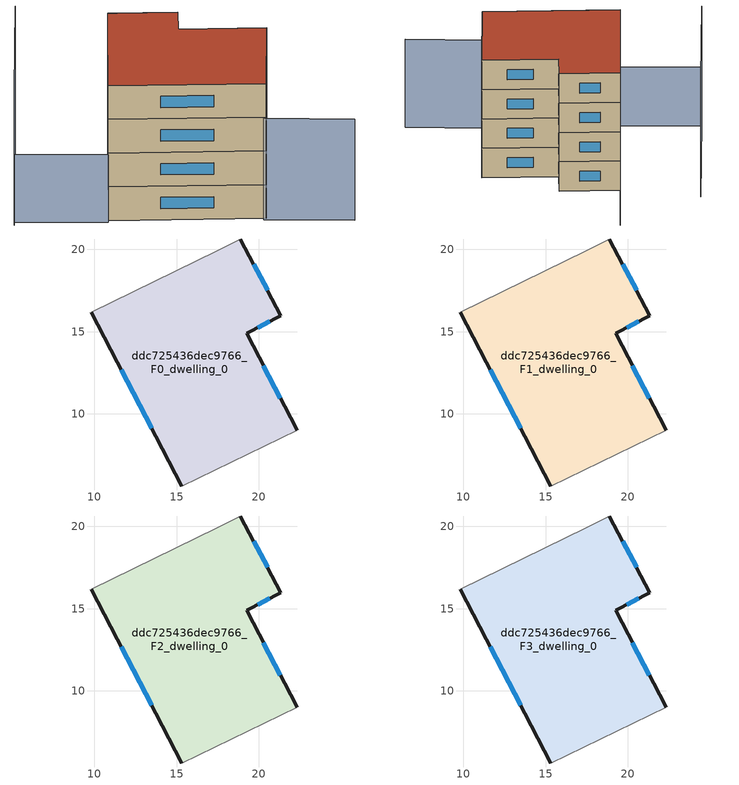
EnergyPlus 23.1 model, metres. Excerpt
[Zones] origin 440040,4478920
ddc725436dec9766_F0_dwelling_0
 floor ground (EU_floor_Construction): 18.88,20.62 21.34,15.97 19.25,14.89 22.32,9.02 15.33,5.63 9.83,16.17 17.47,19.91 z0
 wall outside (EU_wall_Construction): 22.32,9.02 19.25,14.89 21.34,15.97 18.88,20.62 / 9.83,16.17 15.33,5.63 z0:3
 wall adiabatic (EU_wall_Construction): 15.33,5.63 22.32,9.02 / 18.88,20.62 17.47,19.91 9.83,16.17 z0:3
 window (EU_Window_Construction): 19.94,15.25 20.65,15.61 / 21.3,10.96 20.27,12.94 / 11.65,12.67 13.51,9.12 / 20.52,17.51 19.7,19.08 z0.99:2.01
ddc725436dec9766_F1_dwelling_0
 floor to ddc725436dec9766_F0_dwelling_0 (EU_floor_Construction): 18.88,20.62 21.34,15.97 19.25,14.89 22.32,9.02 15.33,5.63 9.83,16.17 17.47,19.91 z3
 wall outside (EU_wall_Construction): 22.32,9.02 19.25,14.89 21.34,15.97 18.88,20.62 / 9.83,16.17 15.33,5.63 z3:6
 wall adiabatic (EU_wall_Construction): 15.33,5.63 22.32,9.02 / 18.88,20.62 17.47,19.91 9.83,16.17 z3:6
 window (EU_Window_Construction): 19.94,15.25 20.65,15.61 / 21.3,10.96 20.27,12.94 / 11.65,12.67 13.51,9.12 / 20.52,17.51 19.7,19.08 z3.99:5.01
ddc725436dec9766_F2_dwelling_0
 floor to ddc725436dec9766_F1_dwelling_0 (EU_floor_Construction): 18.88,20.62 21.34,15.97 19.25,14.89 22.32,9.02 15.33,5.63 9.83,16.17 17.47,19.91 z6
 wall outside (EU_wall_Construction): 22.32,9.02 19.25,14.89 21.34,15.97 18.88,20.62 / 9.83,16.17 15.33,5.63 z6:9
 wall adiabatic (EU_wall_Construction): 15.33,5.63 22.32,9.02 / 18.88,20.62 17.47,19.91 9.83,16.17 z6:9
 window (EU_Window_Construction): 19.94,15.25 20.65,15.61 / 21.3,10.96 20.27,12.94 / 11.65,12.67 13.51,9.12 / 20.52,17.51 19.7,19.08 z6.99:8.01
ddc725436dec9766_F3_dwelling_0
 floor to ddc725436dec9766_F2_dwelling_0 (EU_floor_Construction): 18.88,20.62 21.34,15.97 19.25,14.89 22.32,9.02 15.33,5.63 9.83,16.17 17.47,19.91 z9
 wall outside (EU_wall_Construction): 22.32,9.02 19.25,14.89 21.34,15.97 18.88,20.62 / 9.83,16.17 15.33,5.63 z9:12
 wall adiabatic (EU_wall_Construction): 15.33,5.63 22.32,9.02 / 18.88,20.62 17.47,19.91 9.83,16.17 z9:12
 window (EU_Window_Construction): 19.94,15.25 20.65,15.61 / 21.3,10.96 20.27,12.94 / 11.65,12.67 13.51,9.12 / 20.52,17.51 19.7,19.08 z9.99:11.01
 roof outside (EU_roof_Construction): 22.32,9.02 19.25,14.89 21.34,15.97 18.88,20.62 17.47,19.91 9.83,16.17 15.33,5.63 z12
shading: 17.98,-0.46 15.1,5.72 z0:9; 23.87,23.05 9.63,16.07 / 9.63,16.07 6.53,22.39 z0:6; 16.77,27.31 6.18,22.22 z0:12
[Building]
EU S2 Campaign: North Axis=0; Terrain=City; Solar Distribution=FullExterior
[Site:Location]
Madrid: Latitude=40.5; Longitude=-3.5; Time Zone=1; Elevation=609
[SizingPeriod:WeatherFileDays]
AnnualSizingPeriod: Begin Month=1; Begin Day of Month=1; End Month=12; End Day of Month=31; Day of Week for Start Day=Monday; Use Weather File Daylight Saving Period=No; Use Weather File Rain and Snow Indicators=No
[MATERIAL]
EU_InternalMass_Material: Roughness=MediumRough; Thickness=0.1; Conductivity=1; Density=1800; Specific Heat=900; Thermal Absorptance=0.9; Solar Absorptance=0.7; Visible Absorptance=0.7
[MATERIAL:NOMASS] Roughness=MediumRough; Thermal Absorptance=0.9; Solar Absorptance=0.7; Visible Absorptance=0.7
Name | Thermal Resistance
EU_wall_NoMass | 0.609216
EU_roof_NoMass | 0.513268
EU_floor_NoMass | 0.568163
[WINDOWMATERIAL:SIMPLEGLAZINGSYSTEM]
EU_Window_SimpleGlazing: UFactor=5.50606; Solar Heat Gain Coefficient=0.85; Visible Transmittance=0.85
[CONSTRUCTION]
EU_wall_Construction: EU_wall_NoMass
EU_roof_Construction: EU_roof_NoMass
EU_floor_Construction: EU_floor_NoMass
EU_Window_Construction: EU_Window_SimpleGlazing
EU_InternalMass_Construction: EU_InternalMass_Material
[ZONE] Type=1; Multiplier=1; Ceiling Height=autocalculate; Floor Area=autocalculate; Part of Total Floor Area=Yes
Name | Volume
ddc725436dec9766_F0_dwelling_0 | 314.085
ddc725436dec9766_F1_dwelling_0; ddc725436dec9766_F2_dwelling_0; ddc725436dec9766_F3_dwelling_0 | 314.086
[INTERNALMASS] Construction=EU_InternalMass_Construction; Surface Area=104.695
Name | Zone or ZoneList
ddc725436dec9766_F0_dwelling_0_EU_InternalMass | ddc725436dec9766_F0_dwelling_0
ddc725436dec9766_F1_dwelling_0_EU_InternalMass | ddc725436dec9766_F1_dwelling_0
ddc725436dec9766_F2_dwelling_0_EU_InternalMass | ddc725436dec9766_F2_dwelling_0
ddc725436dec9766_F3_dwelling_0_EU_InternalMass | ddc725436dec9766_F3_dwelling_0
[OTHEREQUIPMENT] Fuel Type=Electricity; Design Level Calculation Method=Watts/Area; Power per Zone Floor Area=1; Fraction Latent=0; Fraction Radiant=0; Fraction Lost=0; Carbon Dioxide Generation Rate=0; EndUse Subcategory=EU_Step8_InternalGains
Name | Zone or ZoneList or Space or SpaceList | Schedule
EU_Step8_InternalGain_ddc725436dec9766_F0_dwelling_0_f000 | ddc725436dec9766_F0_dwelling_0 | EU_Step8_GainSchedule_ddc725436dec9766_F0_dwelling_0_f000
EU_Step8_InternalGain_ddc725436dec9766_F1_dwelling_0_f000 | ddc725436dec9766_F1_dwelling_0 | EU_Step8_GainSchedule_ddc725436dec9766_F1_dwelling_0_f000
EU_Step8_InternalGain_ddc725436dec9766_F2_dwelling_0_f000 | ddc725436dec9766_F2_dwelling_0 | EU_Step8_GainSchedule_ddc725436dec9766_F2_dwelling_0_f000
EU_Step8_InternalGain_ddc725436dec9766_F3_dwelling_0_f000 | ddc725436dec9766_F3_dwelling_0 | EU_Step8_GainSchedule_ddc725436dec9766_F3_dwelling_0_f000
[ZONEVENTILATION:DESIGNFLOWRATE] Schedule=EU_AlwaysOn; Design Flow Rate Calculation Method=AirChanges/Hour; Air Changes per Hour=0.752966; Ventilation Type=Natural; Fan Pressure Rise=0; Fan Total Efficiency=1; Constant Term Coefficient=1; Temperature Term Coefficient=0; Velocity Term Coefficient=0; Velocity Squared Term Coefficient=0; Minimum Indoor Temperature=-100; Maximum Indoor Temperature=100; Delta Temperature=-100; Minimum Outdoor Temperature=-100; Maximum Outdoor Temperature=100; Maximum Wind Speed=40
Name | Zone or ZoneList or Space or SpaceList
EU_ConstantAir_ddc725436dec9766_F0_dwelling_0 | ddc725436dec9766_F0_dwelling_0
EU_ConstantAir_ddc725436dec9766_F1_dwelling_0 | ddc725436dec9766_F1_dwelling_0
EU_ConstantAir_ddc725436dec9766_F2_dwelling_0 | ddc725436dec9766_F2_dwelling_0
EU_ConstantAir_ddc725436dec9766_F3_dwelling_0 | ddc725436dec9766_F3_dwelling_0
[HVACTEMPLATE:THERMOSTAT] Constant Heating Setpoint=20; Constant Cooling Setpoint=50
EU_HeatOnly_ddc725436dec9766_F0_dwelling_0; EU_HeatOnly_ddc725436dec9766_F1_dwelling_0; EU_HeatOnly_ddc725436dec9766_F2_dwelling_0; EU_HeatOnly_ddc725436dec9766_F3_dwelling_0
[HVACTEMPLATE:ZONE:IDEALLOADSAIRSYSTEM] System Availability Schedule=EU_AlwaysOn; Maximum Heating Supply Air Temperature=50; Minimum Cooling Supply Air Temperature=13; Maximum Heating Supply Air Humidity Ratio=0.0156; Minimum Cooling Supply Air Humidity Ratio=0.0077; Heating Limit=NoLimit; Cooling Limit=NoLimit; Heating Availability Schedule=EU_AlwaysOn; Cooling Availability Schedule=EU_CoolingOff; Dehumidification Control Type=ConstantSensibleHeatRatio; Cooling Sensible Heat Ratio=0.7; Dehumidification Setpoint=60; Humidification Control Type=None; Humidification Setpoint=30; Outdoor Air Method=None; Outdoor Air Flow Rate per Person=0.00944; Outdoor Air Flow Rate per Zone Floor Area=0; Outdoor Air Flow Rate per Zone=0; Demand Controlled Ventilation Type=None; Outdoor Air Economizer Type=NoEconomizer; Heat Recovery Type=None; Sensible Heat Recovery Effectiveness=0.7; Latent Heat Recovery Effectiveness=0.65
Name | Template Thermostat
ddc725436dec9766_F0_dwelling_0 | EU_HeatOnly_ddc725436dec9766_F0_dwelling_0
ddc725436dec9766_F1_dwelling_0 | EU_HeatOnly_ddc725436dec9766_F1_dwelling_0
ddc725436dec9766_F2_dwelling_0 | EU_HeatOnly_ddc725436dec9766_F2_dwelling_0
ddc725436dec9766_F3_dwelling_0 | EU_HeatOnly_ddc725436dec9766_F3_dwelling_0
[SIZING:ZONE] Zone Cooling Design Supply Air Temperature Input Method=SupplyAirTemperature; Zone Cooling Design Supply Air Temperature=13; Zone Heating Design Supply Air Temperature Input Method=SupplyAirTemperature; Zone Heating Design Supply Air Temperature=50; Zone Cooling Design Supply Air Humidity Ratio=0.008; Zone Heating Design Supply Air Humidity Ratio=0.008; Cooling Design Air Flow Method=DesignDay; Cooling Design Air Flow Rate=0; Cooling Minimum Air Flow per Zone Floor Area=0.000762; Cooling Minimum Air Flow=0; Cooling Minimum Air Flow Fraction=0.2; Heating Design Air Flow Method=DesignDay; Heating Design Air Flow Rate=0; Heating Maximum Air Flow per Zone Floor Area=0.002032; Heating Maximum Air Flow=0.141576; Heating Maximum Air Flow Fraction=0.3; Account for Dedicated Outdoor Air System=No; Dedicated Outdoor Air System Control Strategy=NeutralSupplyAir; Dedicated Outdoor Air Low Setpoint Temperature for Design=autosize; Dedicated Outdoor Air High Setpoint Temperature for Design=autosize; Zone Load Sizing Method=Sensible Load Only No Latent Load; Zone Latent Cooling Design Supply Air Humidity Ratio Input Method=HumidityRatioDifference; Zone Cooling Design Supply Air Humidity Ratio Difference=0.005; Zone Latent Heating Design Supply Air Humidity Ratio Input Method=HumidityRatioDifference; Zone Humidification Design Supply Air Humidity Ratio Difference=0.005
ddc725436dec9766_F0_dwelling_0; ddc725436dec9766_F1_dwelling_0; ddc725436dec9766_F2_dwelling_0; ddc725436dec9766_F3_dwelling_0
[SCHEDULE:CONSTANT]
Name | Hourly Value
EU_AlwaysOn | 1
EU_CoolingOff | 0
[SCHEDULE:FILE] Column Number=1; Rows to Skip at Top=0; Number of Hours of Data=8760; Column Separator=Comma; Interpolate to Timestep=No; Minutes per Item=60; Adjust Schedule for Daylight Savings=Yes
Name | File
EU_Step8_GainSchedule_ddc725436dec9766_F0_dwelling_0_f000 | ../../schedules/ddc725436dec9766/ddc725436dec9766_F0_dwelling_0_f000_gain.csv
EU_Step8_GainSchedule_ddc725436dec9766_F1_dwelling_0_f000 | ../../schedules/ddc725436dec9766/ddc725436dec9766_F1_dwelling_0_f000_gain.csv
EU_Step8_GainSchedule_ddc725436dec9766_F2_dwelling_0_f000 | ../../schedules/ddc725436dec9766/ddc725436dec9766_F2_dwelling_0_f000_gain.csv
EU_Step8_GainSchedule_ddc725436dec9766_F3_dwelling_0_f000 | ../../schedules/ddc725436dec9766/ddc725436dec9766_F3_dwelling_0_f000_gain.csv
